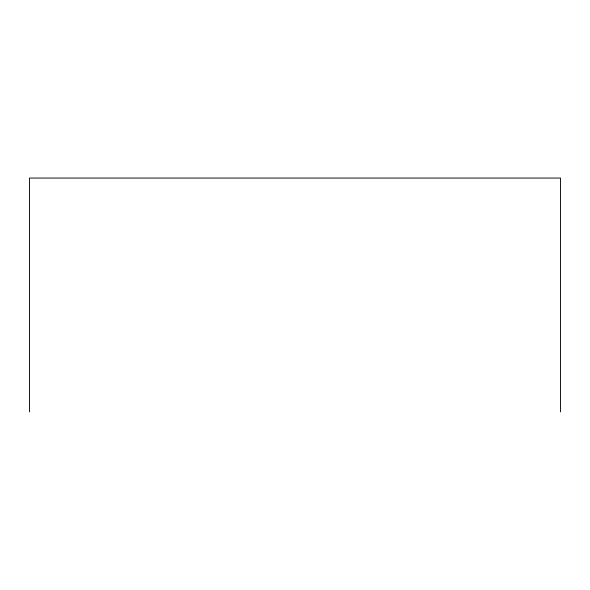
<?xml version="1.0" encoding="UTF-8"?>
<svg xmlns="http://www.w3.org/2000/svg" width="590" height="590" viewBox="0 0 590 590"><rect width="100%" height="100%" fill="white"/><g stroke="black" fill="none" stroke-linecap="round" stroke-linejoin="round"><path stroke-width="0.89" d="M560.5 411.945L560.5 178.055L29.5 178.055L29.5 411.945"/></g></svg>
